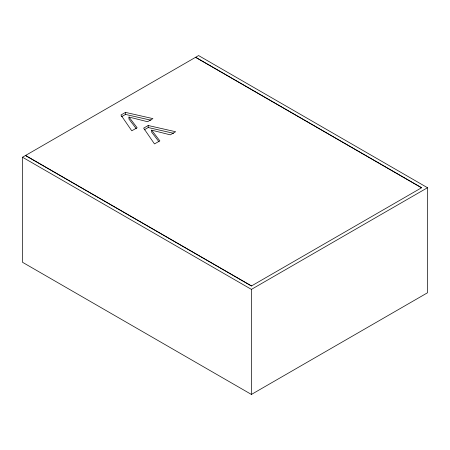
<?xml version="1.0" encoding="UTF-8"?>
<svg xmlns="http://www.w3.org/2000/svg" width="450" height="450" viewBox="0 0 450 450"><rect width="100%" height="100%" fill="white"/><g stroke="black" fill="none" stroke-linecap="round" stroke-linejoin="round"><path stroke-width="0.67" d="M22.5 157.224L25.436 155.531L251.415 285.998L421.633 187.723L195.654 57.257L198.585 55.564L427.5 187.723L427.5 292.776L251.415 394.436L22.5 262.277L22.5 157.224L251.415 289.384L427.5 187.723M125.488 112.388L120.932 115.02L131.777 130.826L137.115 127.744L128.964 117.051L147.544 121.719L152.916 118.62L125.488 112.388L125.488 114.424L121.5 116.724M148.208 125.505L143.646 128.138L154.496 143.938L159.834 140.861L151.684 130.168L170.257 134.837L175.635 131.732L148.208 125.505L148.208 127.536L144.219 129.842M125.488 114.424L150.907 120.195M148.208 127.536L173.627 133.312M421.515 187.791L195.536 57.324L25.554 155.464L251.533 285.93M159.019 141.823L151.684 132.199L151.684 130.168M136.299 128.706L128.964 119.081L128.964 117.051M251.415 289.384L251.415 394.436"/></g></svg>
